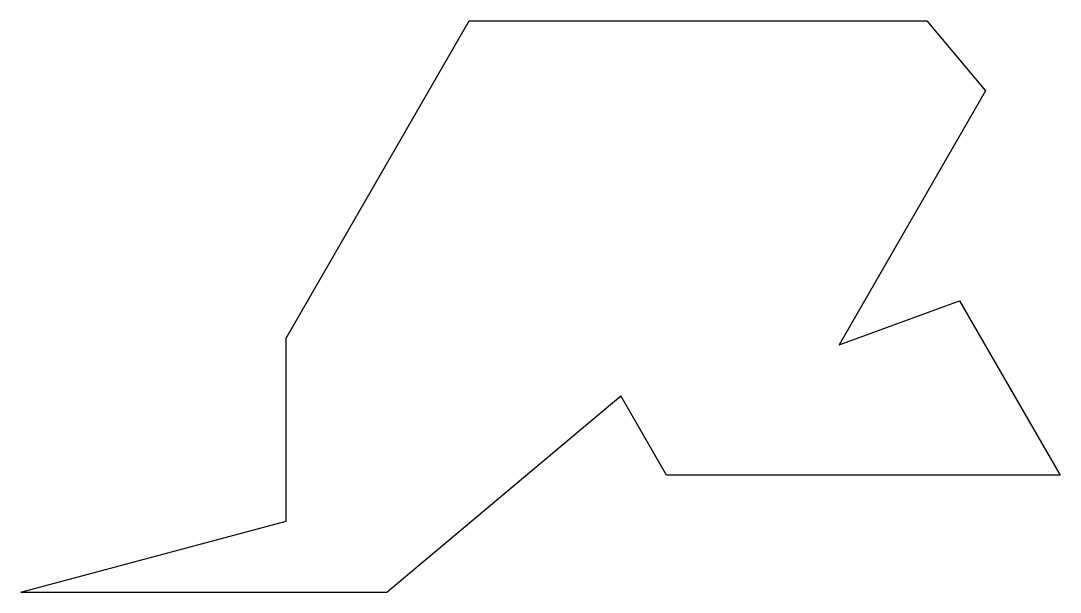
# Model space of a CAD drawing. Header units: metres. Extents: x 2 to 13.4, y 6 to 12.2.
import ezdxf

# ---------------------------------------------------------------- set-up
doc = ezdxf.new("R2010")
doc.units = ezdxf.units.M

msp = doc.modelspace()

# ---------------------------------------------------------------- linework, layer by layer
for p, q in [((4.898, 8.776), (6.898, 12.241)), ((6.898, 12.241), (11.898, 12.241)), ((11.898, 12.241), (12.541, 11.475)), ((12.541, 11.475), (10.941, 8.703)), ((10.941, 8.703), (12.256, 9.182)), ((12.256, 9.182), (13.356, 7.277)), ((4.898, 6.776), (4.898, 8.776)), ((6, 6), (8.556, 8.143)), ((9.056, 7.277), (8.556, 8.143)), ((13.356, 7.277), (9.056, 7.277)), ((2, 6), (4.898, 6.776)), ((2, 6), (6, 6))]:
    msp.add_line(p, q)

doc.saveas('drawing.dxf')
